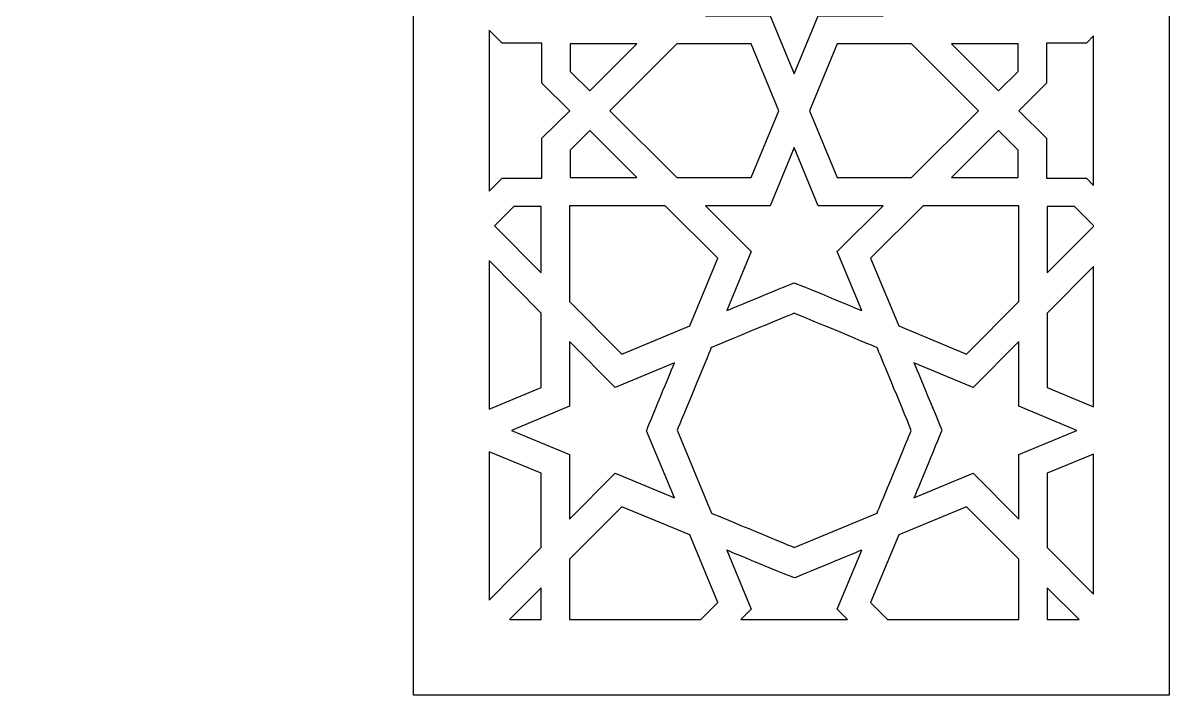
# Model space of a CAD drawing. Header units: millimetres. Extents: x -71 to 71, y -100 to 100.
# Drawn here: x 35.74 to 71.47, y -99.84 to -78.88 of the extents above; entities that cross this region are included whole.
import ezdxf

# ---------------------------------------------------------------- set-up
doc = ezdxf.new("R2010")
doc.units = ezdxf.units.MM
doc.header["$MEASUREMENT"] = 0
doc.layers.add('layer 1', color=7, linetype='Continuous')

msp = doc.modelspace()

# ---------------------------------------------------------------- linework, layer by layer
at = {"layer": 'layer 1', "color": 250}
for points, knots in [([(71.4703, 100.1536), (71.4703, 100.1536), (-71.4375, 100.1536), (-71.4375, 100.1536), (-71.4375, 100.1536), (-71.4375, 100.1536), (-71.4375, -99.8361), (-71.4375, -99.8361), (-71.4375, -99.8361), (-71.4375, -99.8361), (-47.8871, -99.8361), (-47.8871, -99.8361), (-47.8871, -99.8361), (-47.8871, -99.8361), (-47.8871, 29.4887), (-47.8871, 29.4887), (-47.8871, 29.4887), (-47.8871, 38.6786), (-43.8667, 47.1615), (-36.8563, 52.7622), (-36.8563, 52.7622), (-23.6283, 63.3317), (-10.5375, 62.4029), (0.0166, 75.0503), (0.0166, 75.0503), (10.5703, 62.4029), (23.6608, 63.3317), (36.8893, 52.7622), (36.8893, 52.7622), (43.8993, 47.1615), (47.9199, 38.6789), (47.9199, 29.4887), (47.9199, 29.4887), (47.9199, 29.4887), (47.9199, -99.8361), (47.9199, -99.8361), (47.9199, -99.8361), (47.9199, -99.8361), (71.4703, -99.8361), (71.4703, -99.8361), (71.4703, -99.8361), (71.4703, -99.8361), (71.4703, 100.1536), (71.4703, 100.1536)], [0, 0, 0, 0, 0.0833333, 0.0833333, 0.0833333, 0.0833333, 0.1666667, 0.1666667, 0.1666667, 0.1666667, 0.25, 0.25, 0.25, 0.25, 0.3333333, 0.3333333, 0.3333333, 0.3333333, 0.4166667, 0.4166667, 0.4166667, 0.4166667, 0.5, 0.5, 0.5, 0.5, 0.5833333, 0.5833333, 0.5833333, 0.5833333, 0.6666667, 0.6666667, 0.6666667, 0.6666667, 0.75, 0.75, 0.75, 0.75, 0.8333333, 0.8333333, 0.8333333, 0.8333333, 1, 1, 1, 1]), ([(60.5353, -78.6574), (60.5353, -78.6574), (59.7856, -80.4661), (59.7856, -80.4661), (59.7856, -80.4661), (59.7856, -80.4661), (59.0363, -78.6574), (59.0363, -78.6574), (59.0363, -78.6574), (59.0363, -78.6574), (57.0152, -78.6574), (57.0152, -78.6574), (57.0152, -78.6574), (57.0152, -78.6574), (58.4468, -77.233), (58.4468, -77.233), (58.4468, -77.233), (58.4468, -77.233), (57.6806, -75.3854), (57.6806, -75.3854), (57.6806, -75.3854), (57.7585, -75.4178), (59.7175, -76.2391), (59.8008, -76.2529), (59.8008, -76.2529), (59.8985, -76.2116), (61.7922, -75.4263), (61.891, -75.3854), (61.891, -75.3854), (61.891, -75.3854), (61.1247, -77.233), (61.1247, -77.233), (61.1247, -77.233), (61.1247, -77.233), (62.556, -78.6574), (62.556, -78.6574), (62.556, -78.6574), (62.556, -78.6574), (60.5353, -78.6574), (60.5353, -78.6574)], [0, 0, 0, 0, 0.0909091, 0.0909091, 0.0909091, 0.0909091, 0.1818182, 0.1818182, 0.1818182, 0.1818182, 0.2727273, 0.2727273, 0.2727273, 0.2727273, 0.3636364, 0.3636364, 0.3636364, 0.3636364, 0.4545455, 0.4545455, 0.4545455, 0.4545455, 0.5454545, 0.5454545, 0.5454545, 0.5454545, 0.6363636, 0.6363636, 0.6363636, 0.6363636, 0.7272727, 0.7272727, 0.7272727, 0.7272727, 0.8181818, 0.8181818, 0.8181818, 0.8181818, 1, 1, 1, 1]), ([(52.789, -81.6183), (52.789, -81.6183), (51.9218, -82.4765), (51.9218, -82.4765), (51.9218, -82.4765), (51.9218, -82.4765), (51.9218, -83.7205), (51.9218, -83.7205), (51.9218, -83.7205), (51.9218, -83.7205), (50.6794, -83.7205), (50.6794, -83.7205), (50.6794, -83.7205), (50.6794, -83.7205), (50.2719, -84.1314), (50.2719, -84.1314), (50.2719, -84.1314), (50.2719, -84.1314), (50.2719, -79.1054), (50.2719, -79.1054), (50.2719, -79.1054), (50.2719, -79.1054), (50.6794, -79.5164), (50.6794, -79.5164), (50.6794, -79.5164), (50.6794, -79.5164), (51.9218, -79.5164), (51.9218, -79.5164), (51.9218, -79.5164), (51.9218, -79.5164), (51.9218, -80.7589), (51.9218, -80.7589), (51.9218, -80.7589), (51.9218, -80.7589), (52.789, -81.6183), (52.789, -81.6183)], [0, 0, 0, 0, 0.1, 0.1, 0.1, 0.1, 0.2, 0.2, 0.2, 0.2, 0.3, 0.3, 0.3, 0.3, 0.4, 0.4, 0.4, 0.4, 0.5, 0.5, 0.5, 0.5, 0.6, 0.6, 0.6, 0.6, 0.7, 0.7, 0.7, 0.7, 0.8, 0.8, 0.8, 0.8, 1, 1, 1, 1]), ([(66.7822, -81.6187), (66.7822, -81.6187), (67.6487, -80.7589), (67.6487, -80.7589), (67.6487, -80.7589), (67.6487, -80.7589), (67.6487, -79.5164), (67.6487, -79.5164), (67.6487, -79.5164), (67.6487, -79.5164), (68.8926, -79.5164), (68.8926, -79.5164), (68.8926, -79.5164), (68.8926, -79.5164), (69.1187, -79.2871), (69.1187, -79.2871), (69.1187, -79.2871), (69.1187, -79.2871), (69.1187, -83.9491), (69.1187, -83.9491), (69.1187, -83.9491), (69.1187, -83.9491), (68.8926, -83.7205), (68.8926, -83.7205), (68.8926, -83.7205), (68.8926, -83.7205), (67.6487, -83.7205), (67.6487, -83.7205), (67.6487, -83.7205), (67.6487, -83.7205), (67.6487, -82.4765), (67.6487, -82.4765), (67.6487, -82.4765), (67.6487, -82.4765), (66.7822, -81.6187), (66.7822, -81.6187)], [0, 0, 0, 0, 0.1, 0.1, 0.1, 0.1, 0.2, 0.2, 0.2, 0.2, 0.3, 0.3, 0.3, 0.3, 0.4, 0.4, 0.4, 0.4, 0.5, 0.5, 0.5, 0.5, 0.6, 0.6, 0.6, 0.6, 0.7, 0.7, 0.7, 0.7, 0.8, 0.8, 0.8, 0.8, 1, 1, 1, 1]), ([(52.8038, -79.5383), (52.8038, -79.5383), (54.8799, -79.5383), (54.8799, -79.5383), (54.8799, -79.5383), (54.8799, -79.5383), (53.4137, -80.9971), (53.4137, -80.9971), (53.4137, -80.9971), (53.4137, -80.9971), (52.8038, -80.3913), (52.8038, -80.3913), (52.8038, -80.3913), (52.8038, -80.3913), (52.8038, -79.5383), (52.8038, -79.5383)], [0, 0, 0, 0, 0.2, 0.2, 0.2, 0.2, 0.4, 0.4, 0.4, 0.4, 0.6, 0.6, 0.6, 0.6, 1, 1, 1, 1]), ([(56.1301, -79.5383), (56.1301, -79.5383), (58.4475, -79.5383), (58.4475, -79.5383), (58.4475, -79.5383), (58.4475, -79.5383), (59.309, -81.6179), (59.309, -81.6179), (59.309, -81.6179), (59.309, -81.6179), (58.4475, -83.6976), (58.4475, -83.6976), (58.4475, -83.6976), (58.4475, -83.6976), (56.1301, -83.6976), (56.1301, -83.6976), (56.1301, -83.6976), (56.1301, -83.6976), (54.0403, -81.6179), (54.0403, -81.6179), (54.0403, -81.6179), (54.0403, -81.6179), (56.1301, -79.5383), (56.1301, -79.5383)], [0, 0, 0, 0, 0.1428571, 0.1428571, 0.1428571, 0.1428571, 0.2857143, 0.2857143, 0.2857143, 0.2857143, 0.4285714, 0.4285714, 0.4285714, 0.4285714, 0.5714286, 0.5714286, 0.5714286, 0.5714286, 0.7142857, 0.7142857, 0.7142857, 0.7142857, 1, 1, 1, 1]), ([(61.124, -83.6976), (61.124, -83.6976), (60.2626, -81.6179), (60.2626, -81.6179), (60.2626, -81.6179), (60.2626, -81.6179), (61.124, -79.5383), (61.124, -79.5383), (61.124, -79.5383), (61.124, -79.5383), (63.4414, -79.5383), (63.4414, -79.5383), (63.4414, -79.5383), (63.4414, -79.5383), (65.5313, -81.6179), (65.5313, -81.6179), (65.5313, -81.6179), (65.5313, -81.6179), (63.4414, -83.6976), (63.4414, -83.6976), (63.4414, -83.6976), (63.4414, -83.6976), (61.124, -83.6976), (61.124, -83.6976)], [0, 0, 0, 0, 0.1428571, 0.1428571, 0.1428571, 0.1428571, 0.2857143, 0.2857143, 0.2857143, 0.2857143, 0.4285714, 0.4285714, 0.4285714, 0.4285714, 0.5714286, 0.5714286, 0.5714286, 0.5714286, 0.7142857, 0.7142857, 0.7142857, 0.7142857, 1, 1, 1, 1]), ([(66.7674, -79.5383), (66.7674, -79.5383), (66.7674, -80.3913), (66.7674, -80.3913), (66.7674, -80.3913), (66.7674, -80.3913), (66.1564, -80.9971), (66.1564, -80.9971), (66.1564, -80.9971), (66.1564, -80.9971), (64.6913, -79.5383), (64.6913, -79.5383), (64.6913, -79.5383), (64.6913, -79.5383), (66.7674, -79.5383), (66.7674, -79.5383)], [0, 0, 0, 0, 0.2, 0.2, 0.2, 0.2, 0.4, 0.4, 0.4, 0.4, 0.6, 0.6, 0.6, 0.6, 1, 1, 1, 1]), ([(52.8038, -83.6976), (52.8038, -83.6976), (52.8038, -82.8442), (52.8038, -82.8442), (52.8038, -82.8442), (52.8038, -82.8442), (53.4137, -82.2384), (53.4137, -82.2384), (53.4137, -82.2384), (53.4137, -82.2384), (54.8799, -83.6976), (54.8799, -83.6976), (54.8799, -83.6976), (54.8799, -83.6976), (52.8038, -83.6976), (52.8038, -83.6976)], [0, 0, 0, 0, 0.2, 0.2, 0.2, 0.2, 0.4, 0.4, 0.4, 0.4, 0.6, 0.6, 0.6, 0.6, 1, 1, 1, 1]), ([(64.6913, -83.6976), (64.6913, -83.6976), (66.1564, -82.2384), (66.1564, -82.2384), (66.1564, -82.2384), (66.1564, -82.2384), (66.7674, -82.8445), (66.7674, -82.8445), (66.7674, -82.8445), (66.7674, -82.8445), (66.7674, -83.6976), (66.7674, -83.6976), (66.7674, -83.6976), (66.7674, -83.6976), (64.6913, -83.6976), (64.6913, -83.6976)], [0, 0, 0, 0, 0.2, 0.2, 0.2, 0.2, 0.4, 0.4, 0.4, 0.4, 0.6, 0.6, 0.6, 0.6, 1, 1, 1, 1]), ([(59.0363, -84.5796), (59.0363, -84.5796), (59.7856, -82.7698), (59.7856, -82.7698), (59.7856, -82.7698), (59.7856, -82.7698), (60.5353, -84.5796), (60.5353, -84.5796), (60.5353, -84.5796), (60.5353, -84.5796), (62.556, -84.5796), (62.556, -84.5796), (62.556, -84.5796), (62.556, -84.5796), (61.1247, -86.0043), (61.1247, -86.0043), (61.1247, -86.0043), (61.1247, -86.0043), (61.891, -87.8505), (61.891, -87.8505), (61.891, -87.8505), (61.8134, -87.8179), (59.854, -86.9986), (59.7715, -86.9837), (59.7715, -86.9837), (59.6706, -87.0264), (57.7868, -87.8064), (57.6806, -87.8505), (57.6806, -87.8505), (57.6806, -87.8505), (58.4468, -86.004), (58.4468, -86.004), (58.4468, -86.004), (58.4468, -86.004), (57.0152, -84.5796), (57.0152, -84.5796), (57.0152, -84.5796), (57.0152, -84.5796), (59.0363, -84.5796), (59.0363, -84.5796)], [0, 0, 0, 0, 0.0909091, 0.0909091, 0.0909091, 0.0909091, 0.1818182, 0.1818182, 0.1818182, 0.1818182, 0.2727273, 0.2727273, 0.2727273, 0.2727273, 0.3636364, 0.3636364, 0.3636364, 0.3636364, 0.4545455, 0.4545455, 0.4545455, 0.4545455, 0.5454545, 0.5454545, 0.5454545, 0.5454545, 0.6363636, 0.6363636, 0.6363636, 0.6363636, 0.7272727, 0.7272727, 0.7272727, 0.7272727, 0.8181818, 0.8181818, 0.8181818, 0.8181818, 1, 1, 1, 1]), ([(51.9, -84.6013), (51.9, -84.6013), (51.9, -86.6775), (51.9, -86.6775), (51.9, -86.6775), (51.9, -86.6775), (50.4412, -85.2124), (50.4412, -85.2124), (50.4412, -85.2124), (50.4412, -85.2124), (51.0466, -84.6013), (51.0466, -84.6013), (51.0466, -84.6013), (51.0466, -84.6013), (51.9, -84.6013), (51.9, -84.6013)], [0, 0, 0, 0, 0.2, 0.2, 0.2, 0.2, 0.4, 0.4, 0.4, 0.4, 0.6, 0.6, 0.6, 0.6, 1, 1, 1, 1]), ([(52.7808, -87.564), (52.7808, -87.564), (52.7808, -84.5796), (52.7808, -84.5796), (52.7808, -84.5796), (52.7808, -84.5796), (55.7668, -84.5796), (55.7668, -84.5796), (55.7668, -84.5796), (55.7668, -84.5796), (57.4068, -86.2114), (57.4068, -86.2114), (57.4068, -86.2114), (57.4068, -86.2114), (56.5284, -88.327), (56.5284, -88.327), (56.5284, -88.327), (56.5284, -88.327), (54.4142, -89.2044), (54.4142, -89.2044), (54.4142, -89.2044), (54.4142, -89.2044), (52.7808, -87.564), (52.7808, -87.564)], [0, 0, 0, 0, 0.1428571, 0.1428571, 0.1428571, 0.1428571, 0.2857143, 0.2857143, 0.2857143, 0.2857143, 0.4285714, 0.4285714, 0.4285714, 0.4285714, 0.5714286, 0.5714286, 0.5714286, 0.5714286, 0.7142857, 0.7142857, 0.7142857, 0.7142857, 1, 1, 1, 1]), ([(63.0417, -88.327), (63.0417, -88.327), (62.1644, -86.2119), (62.1644, -86.2119), (62.1644, -86.2119), (62.1644, -86.2119), (63.8048, -84.5796), (63.8048, -84.5796), (63.8048, -84.5796), (63.8048, -84.5796), (66.7893, -84.5796), (66.7893, -84.5796), (66.7893, -84.5796), (66.7893, -84.5796), (66.7893, -87.564), (66.7893, -87.564), (66.7893, -87.564), (66.7893, -87.564), (65.1574, -89.2044), (65.1574, -89.2044), (65.1574, -89.2044), (65.1574, -89.2044), (63.0417, -88.327), (63.0417, -88.327)], [0, 0, 0, 0, 0.1428571, 0.1428571, 0.1428571, 0.1428571, 0.2857143, 0.2857143, 0.2857143, 0.2857143, 0.4285714, 0.4285714, 0.4285714, 0.4285714, 0.5714286, 0.5714286, 0.5714286, 0.5714286, 0.7142857, 0.7142857, 0.7142857, 0.7142857, 1, 1, 1, 1]), ([(67.6716, -84.6013), (67.6716, -84.6013), (68.5246, -84.6013), (68.5246, -84.6013), (68.5246, -84.6013), (68.5246, -84.6013), (69.1187, -85.2008), (69.1187, -85.2008), (69.1187, -85.2008), (69.1187, -85.2008), (69.1187, -85.223), (69.1187, -85.223), (69.1187, -85.223), (69.1187, -85.223), (67.6716, -86.6775), (67.6716, -86.6775), (67.6716, -86.6775), (67.6716, -86.6775), (67.6716, -84.6013), (67.6716, -84.6013)], [0, 0, 0, 0, 0.1666667, 0.1666667, 0.1666667, 0.1666667, 0.3333333, 0.3333333, 0.3333333, 0.3333333, 0.5, 0.5, 0.5, 0.5, 0.6666667, 0.6666667, 0.6666667, 0.6666667, 1, 1, 1, 1]), ([(51.9, -87.9274), (51.9, -87.9274), (51.9, -90.2451), (51.9, -90.2451), (51.9, -90.2451), (51.9, -90.2451), (50.2719, -90.9185), (50.2719, -90.9185), (50.2719, -90.9185), (50.2719, -90.9185), (50.2719, -86.2919), (50.2719, -86.2919), (50.2719, -86.2919), (50.2719, -86.2919), (51.9, -87.9274), (51.9, -87.9274)], [0, 0, 0, 0, 0.2, 0.2, 0.2, 0.2, 0.4, 0.4, 0.4, 0.4, 0.6, 0.6, 0.6, 0.6, 1, 1, 1, 1]), ([(69.1187, -86.4728), (69.1187, -86.4728), (69.1187, -90.8448), (69.1187, -90.8448), (69.1187, -90.8448), (69.1187, -90.8448), (67.6716, -90.2451), (67.6716, -90.2451), (67.6716, -90.2451), (67.6716, -90.2451), (67.6716, -87.9274), (67.6716, -87.9274), (67.6716, -87.9274), (67.6716, -87.9274), (69.1187, -86.4728), (69.1187, -86.4728)], [0, 0, 0, 0, 0.2, 0.2, 0.2, 0.2, 0.4, 0.4, 0.4, 0.4, 0.6, 0.6, 0.6, 0.6, 1, 1, 1, 1]), ([(57.198, -89.0044), (57.3807, -88.9285), (59.5683, -88.0219), (59.7856, -87.9316), (59.7856, -87.9316), (59.8696, -87.9665), (62.1323, -88.9043), (62.369, -89.0029), (62.369, -89.0029), (62.4501, -89.2087), (63.1155, -90.8071), (63.4361, -91.5832), (63.4361, -91.5832), (63.3204, -91.8633), (62.484, -93.8844), (62.3662, -94.1641), (62.3662, -94.1641), (62.3662, -94.1641), (59.7856, -95.2348), (59.7856, -95.2348), (59.7856, -95.2348), (59.4325, -95.0883), (57.2181, -94.1702), (57.204, -94.1645), (57.204, -94.1645), (57.204, -94.1645), (56.1333, -91.5807), (56.1333, -91.5807), (56.1333, -91.5807), (56.2885, -91.2223), (57.0466, -89.3887), (57.198, -89.0044)], [0, 0, 0, 0, 0.1111111, 0.1111111, 0.1111111, 0.1111111, 0.2222222, 0.2222222, 0.2222222, 0.2222222, 0.3333333, 0.3333333, 0.3333333, 0.3333333, 0.4444444, 0.4444444, 0.4444444, 0.4444444, 0.5555556, 0.5555556, 0.5555556, 0.5555556, 0.6666667, 0.6666667, 0.6666667, 0.6666667, 0.7777778, 0.7777778, 0.7777778, 0.7777778, 1, 1, 1, 1]), ([(50.9718, -91.5832), (50.9718, -91.5832), (52.7808, -90.8339), (52.7808, -90.8339), (52.7808, -90.8339), (52.7808, -90.8339), (52.7808, -88.8129), (52.7808, -88.8129), (52.7808, -88.8129), (52.7808, -88.8129), (54.2054, -90.2444), (54.2054, -90.2444), (54.2054, -90.2444), (54.2054, -90.2444), (56.0529, -89.4782), (56.0529, -89.4782), (56.0529, -89.4782), (56.0243, -89.5473), (55.2002, -91.5221), (55.1857, -91.5958), (55.1857, -91.5958), (55.1857, -91.5958), (56.0529, -93.6885), (56.0529, -93.6885), (56.0529, -93.6885), (56.0529, -93.6885), (54.2054, -92.9224), (54.2054, -92.9224), (54.2054, -92.9224), (54.2054, -92.9224), (52.7808, -94.3536), (52.7808, -94.3536), (52.7808, -94.3536), (52.7808, -94.3536), (52.7808, -92.3326), (52.7808, -92.3326), (52.7808, -92.3326), (52.7808, -92.3326), (50.9718, -91.5832), (50.9718, -91.5832)], [0, 0, 0, 0, 0.0909091, 0.0909091, 0.0909091, 0.0909091, 0.1818182, 0.1818182, 0.1818182, 0.1818182, 0.2727273, 0.2727273, 0.2727273, 0.2727273, 0.3636364, 0.3636364, 0.3636364, 0.3636364, 0.4545455, 0.4545455, 0.4545455, 0.4545455, 0.5454545, 0.5454545, 0.5454545, 0.5454545, 0.6363636, 0.6363636, 0.6363636, 0.6363636, 0.7272727, 0.7272727, 0.7272727, 0.7272727, 0.8181818, 0.8181818, 0.8181818, 0.8181818, 1, 1, 1, 1]), ([(64.3851, -91.5691), (64.3424, -91.4682), (63.5624, -89.5834), (63.5187, -89.4782), (63.5187, -89.4782), (63.5187, -89.4782), (65.3648, -90.2444), (65.3648, -90.2444), (65.3648, -90.2444), (65.3648, -90.2444), (66.7893, -88.8129), (66.7893, -88.8129), (66.7893, -88.8129), (66.7893, -88.8129), (66.7893, -90.8339), (66.7893, -90.8339), (66.7893, -90.8339), (66.7893, -90.8339), (68.598, -91.5832), (68.598, -91.5832), (68.598, -91.5832), (68.598, -91.5832), (66.7893, -92.3326), (66.7893, -92.3326), (66.7893, -92.3326), (66.7893, -92.3326), (66.7893, -94.3536), (66.7893, -94.3536), (66.7893, -94.3536), (66.7893, -94.3536), (65.3648, -92.9224), (65.3648, -92.9224), (65.3648, -92.9224), (65.3648, -92.9224), (63.5187, -93.6885), (63.5187, -93.6885), (63.5187, -93.6885), (63.5501, -93.612), (64.371, -91.6506), (64.3851, -91.5691)], [0, 0, 0, 0, 0.0909091, 0.0909091, 0.0909091, 0.0909091, 0.1818182, 0.1818182, 0.1818182, 0.1818182, 0.2727273, 0.2727273, 0.2727273, 0.2727273, 0.3636364, 0.3636364, 0.3636364, 0.3636364, 0.4545455, 0.4545455, 0.4545455, 0.4545455, 0.5454545, 0.5454545, 0.5454545, 0.5454545, 0.6363636, 0.6363636, 0.6363636, 0.6363636, 0.7272727, 0.7272727, 0.7272727, 0.7272727, 0.8181818, 0.8181818, 0.8181818, 0.8181818, 1, 1, 1, 1]), ([(51.9, -92.9212), (51.9, -92.9212), (51.9, -95.2391), (51.9, -95.2391), (51.9, -95.2391), (51.9, -95.2391), (50.2719, -96.8748), (50.2719, -96.8748), (50.2719, -96.8748), (50.2719, -96.8748), (50.2719, -92.2478), (50.2719, -92.2478), (50.2719, -92.2478), (50.2719, -92.2478), (51.9, -92.9212), (51.9, -92.9212)], [0, 0, 0, 0, 0.2, 0.2, 0.2, 0.2, 0.4, 0.4, 0.4, 0.4, 0.6, 0.6, 0.6, 0.6, 1, 1, 1, 1]), ([(69.1187, -92.3215), (69.1187, -92.3215), (69.1187, -96.6946), (69.1187, -96.6946), (69.1187, -96.6946), (69.1187, -96.6946), (67.6716, -95.2391), (67.6716, -95.2391), (67.6716, -95.2391), (67.6716, -95.2391), (67.6716, -92.9212), (67.6716, -92.9212), (67.6716, -92.9212), (67.6716, -92.9212), (69.1187, -92.3215), (69.1187, -92.3215)], [0, 0, 0, 0, 0.2, 0.2, 0.2, 0.2, 0.4, 0.4, 0.4, 0.4, 0.6, 0.6, 0.6, 0.6, 1, 1, 1, 1]), ([(52.7808, -95.6023), (52.7808, -95.6023), (54.4142, -93.9624), (54.4142, -93.9624), (54.4142, -93.9624), (54.4142, -93.9624), (56.5295, -94.8397), (56.5295, -94.8397), (56.5295, -94.8397), (56.5295, -94.8397), (57.4068, -96.9549), (57.4068, -96.9549), (57.4068, -96.9549), (57.4068, -96.9549), (56.8741, -97.4845), (56.8741, -97.4845), (56.8741, -97.4845), (56.8741, -97.4845), (52.7808, -97.4845), (52.7808, -97.4845), (52.7808, -97.4845), (52.7808, -97.4845), (52.7808, -95.6023), (52.7808, -95.6023)], [0, 0, 0, 0, 0.1428571, 0.1428571, 0.1428571, 0.1428571, 0.2857143, 0.2857143, 0.2857143, 0.2857143, 0.4285714, 0.4285714, 0.4285714, 0.4285714, 0.5714286, 0.5714286, 0.5714286, 0.5714286, 0.7142857, 0.7142857, 0.7142857, 0.7142857, 1, 1, 1, 1]), ([(63.0421, -94.8397), (63.0421, -94.8397), (65.1574, -93.9624), (65.1574, -93.9624), (65.1574, -93.9624), (65.1574, -93.9624), (66.7893, -95.6023), (66.7893, -95.6023), (66.7893, -95.6023), (66.7893, -95.6023), (66.7893, -97.4845), (66.7893, -97.4845), (66.7893, -97.4845), (66.7893, -97.4845), (62.6974, -97.4845), (62.6974, -97.4845), (62.6974, -97.4845), (62.6974, -97.4845), (62.1644, -96.9549), (62.1644, -96.9549), (62.1644, -96.9549), (62.1644, -96.9549), (63.0421, -94.8397), (63.0421, -94.8397)], [0, 0, 0, 0, 0.1428571, 0.1428571, 0.1428571, 0.1428571, 0.2857143, 0.2857143, 0.2857143, 0.2857143, 0.4285714, 0.4285714, 0.4285714, 0.4285714, 0.5714286, 0.5714286, 0.5714286, 0.5714286, 0.7142857, 0.7142857, 0.7142857, 0.7142857, 1, 1, 1, 1]), ([(59.8001, -96.1828), (59.8897, -96.1446), (61.7964, -95.3551), (61.891, -95.3163), (61.891, -95.3163), (61.891, -95.3163), (61.1247, -97.1624), (61.1247, -97.1624), (61.1247, -97.1624), (61.1247, -97.1624), (61.4486, -97.4845), (61.4486, -97.4845), (61.4486, -97.4845), (61.4486, -97.4845), (58.123, -97.4845), (58.123, -97.4845), (58.123, -97.4845), (58.123, -97.4845), (58.4468, -97.1624), (58.4468, -97.1624), (58.4468, -97.1624), (58.4468, -97.1624), (57.6806, -95.3163), (57.6806, -95.3163), (57.6806, -95.3163), (57.7582, -95.3484), (59.7172, -96.1683), (59.8001, -96.1828)], [0, 0, 0, 0, 0.125, 0.125, 0.125, 0.125, 0.25, 0.25, 0.25, 0.25, 0.375, 0.375, 0.375, 0.375, 0.5, 0.5, 0.5, 0.5, 0.625, 0.625, 0.625, 0.625, 0.75, 0.75, 0.75, 0.75, 1, 1, 1, 1]), ([(51.9, -96.489), (51.9, -96.489), (51.9, -97.4845), (51.9, -97.4845), (51.9, -97.4845), (51.9, -97.4845), (50.909, -97.4845), (50.909, -97.4845), (50.909, -97.4845), (50.909, -97.4845), (51.9, -96.489), (51.9, -96.489)], [0, 0, 0, 0, 0.25, 0.25, 0.25, 0.25, 0.5, 0.5, 0.5, 0.5, 1, 1, 1, 1]), ([(68.6626, -97.4845), (68.6626, -97.4845), (67.6716, -97.4845), (67.6716, -97.4845), (67.6716, -97.4845), (67.6716, -97.4845), (67.6716, -96.489), (67.6716, -96.489), (67.6716, -96.489), (67.6716, -96.489), (68.6626, -97.4845), (68.6626, -97.4845)], [0, 0, 0, 0, 0.25, 0.25, 0.25, 0.25, 0.5, 0.5, 0.5, 0.5, 1, 1, 1, 1])]:
    msp.add_open_spline(points, degree=3, knots=knots, dxfattribs=at)

doc.saveas('drawing.dxf')
